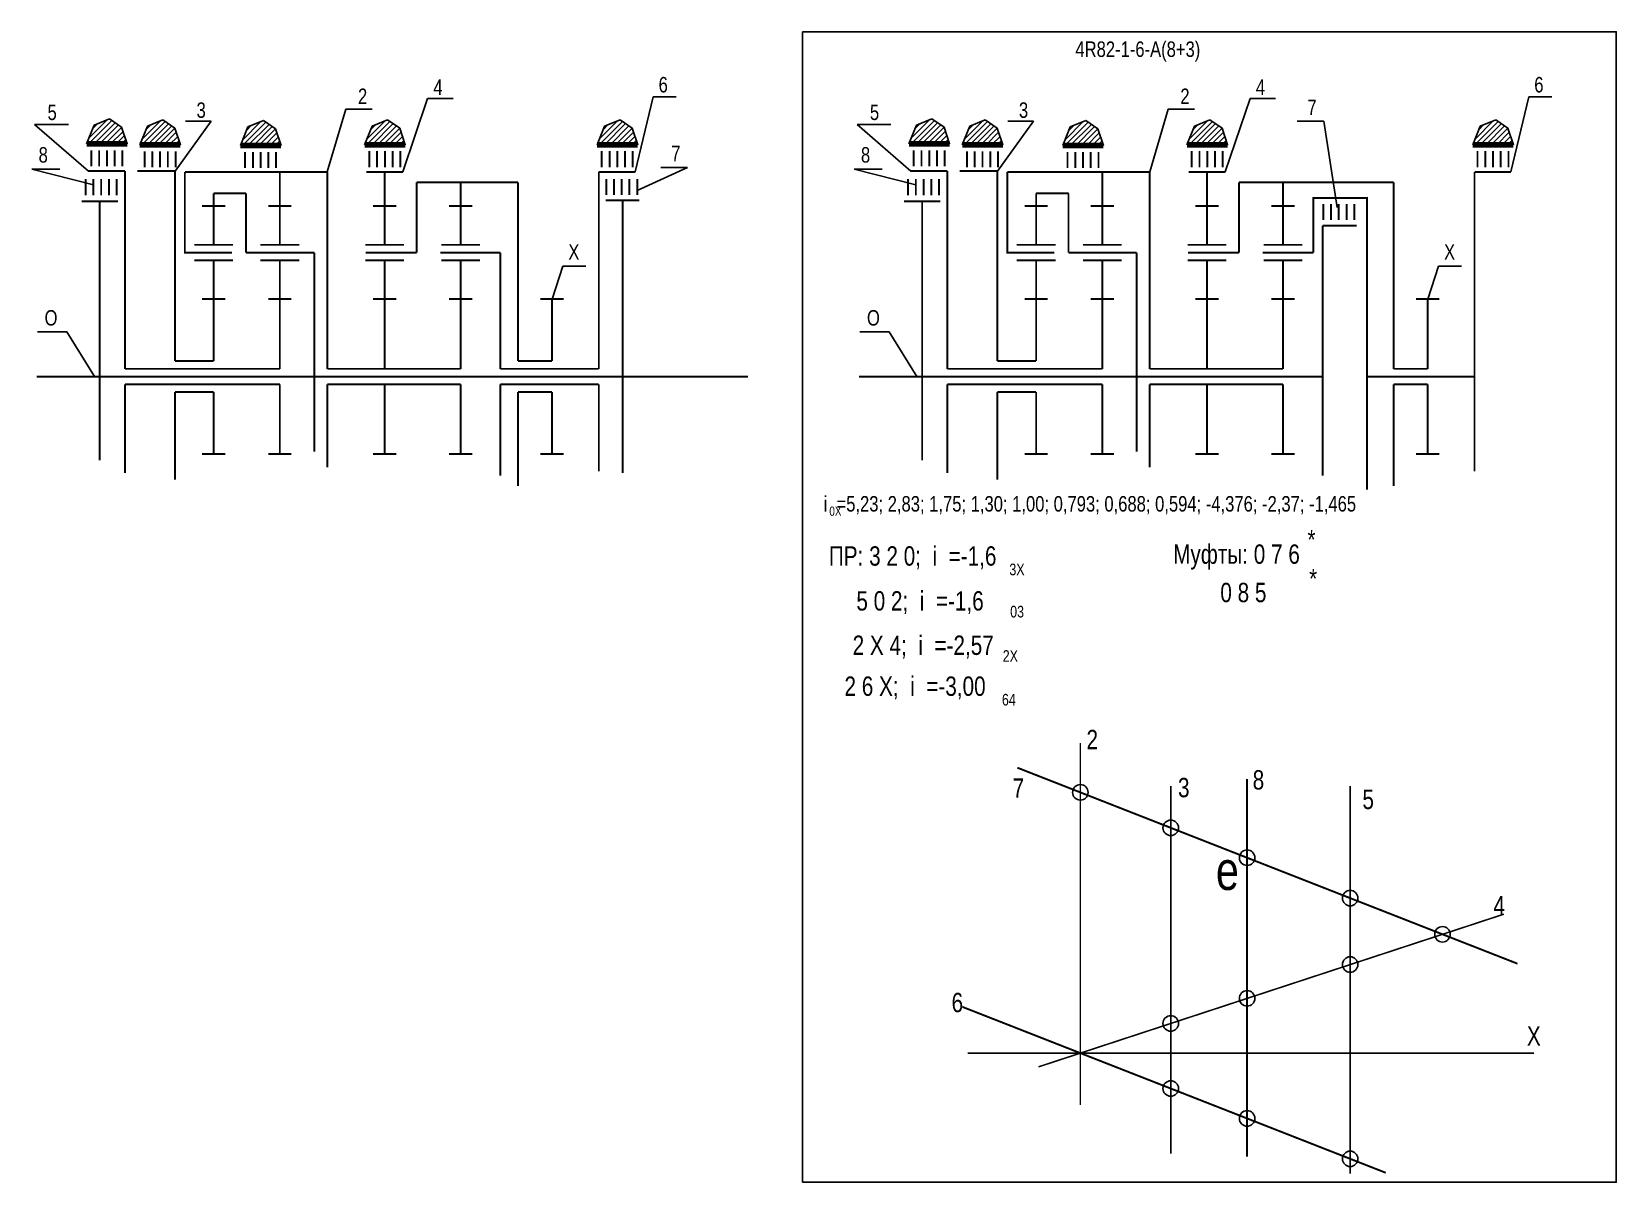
# Model space of a CAD drawing. Extents: x -551 to -142, y 153 to 450.
import ezdxf

# ---------------------------------------------------------------- set-up
doc = ezdxf.new("R2010")
doc.units = 0
doc.header["$LTSCALE"] = 15
doc.layers.get('0').update_dxf_attribs({"linetype": 'CONTINUOUS'})
doc.layers.add('DIM', color=92, linetype='CONTINUOUS')
doc.layers.add('MAIN', color=5, linetype='CONTINUOUS')
doc.styles.add('AMK', font='amk.shx', dxfattribs={"width": 0.8})

msp = doc.modelspace()

# ---------------------------------------------------------------- hatches: boundary and pattern name
at = {"layer": 'DIM'}
h = msp.add_hatch(dxfattribs=at)
h.set_pattern_fill('_USER', color=0, angle=45, style=0, pattern_type=0)
h.set_pattern_definition([(45, (-284.9078, -4.7831), (-0.7071068, 0.7071068), [])])
h.paths.add_polyline_path([(-535.2, 425.74), (-537.15, 420.92), (-526.65, 420.92), (-528.1, 425.24), (-531.22, 427.35)])
h = msp.add_hatch(dxfattribs=at)
h.set_pattern_fill('_USER', color=0, angle=45, style=0, pattern_type=0)
h.set_pattern_definition([(45, (-271.1738, -5.0282), (-0.7071068, 0.7071068), [])])
h.paths.add_polyline_path([(-521.47, 425.49), (-523.41, 420.67), (-512.92, 420.67), (-514.37, 424.99), (-517.48, 427.11)])
h = msp.add_hatch(dxfattribs=at)
h.set_pattern_fill('_USER', color=0, angle=45, style=0, pattern_type=0)
h.set_pattern_definition([(45, (-245.2287, -5.1981), (-0.7071068, 0.7071068), [])])
h.paths.add_polyline_path([(-495.52, 425.32), (-497.47, 420.5), (-486.97, 420.5), (-488.42, 424.82), (-491.54, 426.94)])
h = msp.add_hatch(dxfattribs=at)
h.set_pattern_fill('_USER', color=0, angle=45, style=0, pattern_type=0)
h.set_pattern_definition([(45, (-213.1705, -5.0172), (-0.7071068, 0.7071068), [])])
h.paths.add_polyline_path([(-463.47, 425.5), (-465.41, 420.68), (-454.91, 420.68), (-456.36, 425), (-459.48, 427.12)])
h = msp.add_hatch(dxfattribs=at)
h.set_pattern_fill('_USER', color=0, angle=45, style=0, pattern_type=0)
h.set_pattern_definition([(45, (-153.2024, -5.0172), (-0.7071068, 0.7071068), [])])
h.paths.add_polyline_path([(-403.5, 425.5), (-405.44, 420.68), (-394.95, 420.68), (-396.39, 425), (-399.51, 427.12)])
h = msp.add_hatch(dxfattribs=at)
h.set_pattern_fill('_USER', color=0, angle=45, style=0, pattern_type=0)
h.set_pattern_definition([(45, (-72.709, -4.7831), (-0.7071068, 0.7071068), [])])
h.paths.add_polyline_path([(-323, 425.74), (-324.95, 420.92), (-314.45, 420.92), (-315.9, 425.24), (-319.02, 427.35)])
h = msp.add_hatch(dxfattribs=at)
h.set_pattern_fill('_USER', color=0, angle=45, style=0, pattern_type=0)
h.set_pattern_definition([(45, (-58.975, -5.0282), (-0.7071068, 0.7071068), [])])
h.paths.add_polyline_path([(-309.27, 425.49), (-311.21, 420.67), (-300.72, 420.67), (-302.17, 424.99), (-305.28, 427.11)])
h = msp.add_hatch(dxfattribs=at)
h.set_pattern_fill('_USER', color=0, angle=45, style=0, pattern_type=0)
h.set_pattern_definition([(45, (-33.0299, -5.1981), (-0.7071068, 0.7071068), [])])
h.paths.add_polyline_path([(-283.33, 425.32), (-285.27, 420.5), (-274.77, 420.5), (-276.22, 424.82), (-279.34, 426.94)])
h = msp.add_hatch(dxfattribs=at)
h.set_pattern_fill('_USER', color=0, angle=45, style=0, pattern_type=0)
h.set_pattern_definition([(45, (-0.9717, -5.0172), (-0.7071068, 0.7071068), [])])
h.paths.add_polyline_path([(-251.27, 425.5), (-253.21, 420.68), (-242.72, 420.68), (-244.16, 425), (-247.28, 427.12)])
h = msp.add_hatch(dxfattribs=at)
h.set_pattern_fill('_USER', color=0, angle=45, style=0, pattern_type=0)
h.set_pattern_definition([(45, (72.7525, -5.0172), (-0.7071068, 0.7071068), [])])
h.paths.add_polyline_path([(-177.54, 425.5), (-179.49, 420.68), (-168.99, 420.68), (-170.44, 425), (-173.56, 427.12)])

# ---------------------------------------------------------------- linework, layer by layer
at = {"const_width": 0.4}
for points in [[(-280.72, 266.24), (-280.72, 172.82)], [(-257.4, 255.14), (-257.4, 160.27)], [(-211.1, 255.14), (-211.1, 155.11)], [(-291.52, 182.67), (-171.44, 222.08)]]:
    msp.add_lwpolyline(points, dxfattribs=at)
at = {"layer": 'DIM', "color": 0}
for p, q in [((-470.28, 429.9), (-475.03, 413.66)), ((-470.28, 429.9), (-463.43, 429.9)), ((-449.14, 432.66), (-455.53, 413.66)), ((-449.14, 432.66), (-442.57, 432.66)), ((-390.93, 433.07), (-395.56, 413.66)), ((-390.93, 433.07), (-385.02, 433.07)), ((-258.08, 429.9), (-262.83, 413.66)), ((-258.08, 429.9), (-251.23, 429.9)), ((-236.94, 432.66), (-243.33, 413.66)), ((-236.94, 432.66), (-230.37, 432.66)), ((-164.98, 433.07), (-169.61, 413.66)), ((-164.98, 433.07), (-159.07, 433.07)), ((-550.55, 425.95), (-541.82, 425.95)), ((-550.55, 425.95), (-536.68, 413.9)), ((-537.15, 420.92), (-535.2, 425.74)), ((-535.2, 425.74), (-531.22, 427.35)), ((-531.22, 427.35), (-528.1, 425.24)), ((-528.1, 425.24), (-526.65, 420.92)), ((-523.41, 420.67), (-521.47, 425.49)), ((-521.47, 425.49), (-517.48, 427.11)), ((-517.48, 427.11), (-514.37, 424.99)), ((-505.04, 426.77), (-514.33, 413.9)), ((-511.61, 426.77), (-505.04, 426.77)), ((-497.47, 420.5), (-495.52, 425.32)), ((-495.52, 425.32), (-491.54, 426.94)), ((-491.54, 426.94), (-488.42, 424.82)), ((-465.41, 420.68), (-463.47, 425.5)), ((-463.47, 425.5), (-459.48, 427.12)), ((-459.48, 427.12), (-456.36, 425)), ((-405.44, 420.68), (-403.5, 425.5)), ((-403.5, 425.5), (-399.51, 427.12)), ((-399.51, 427.12), (-396.39, 425)), ((-338.35, 425.95), (-329.62, 425.95)), ((-338.35, 425.95), (-324.48, 413.9)), ((-324.95, 420.92), (-323, 425.74)), ((-323, 425.74), (-319.02, 427.35)), ((-319.02, 427.35), (-315.9, 425.24)), ((-315.9, 425.24), (-314.45, 420.92)), ((-311.21, 420.67), (-309.27, 425.49)), ((-309.27, 425.49), (-305.28, 427.11)), ((-305.28, 427.11), (-302.17, 424.99)), ((-292.84, 426.77), (-302.13, 413.9)), ((-299.41, 426.77), (-292.84, 426.77)), ((-285.27, 420.5), (-283.33, 425.32)), ((-283.33, 425.32), (-279.34, 426.94)), ((-279.34, 426.94), (-276.22, 424.82)), ((-253.21, 420.68), (-251.27, 425.5)), ((-251.27, 425.5), (-247.28, 427.12)), ((-247.28, 427.12), (-244.16, 425)), ((-224.81, 426.79), (-217.94, 426.79)), ((-217.94, 426.79), (-214.48, 404.46)), ((-179.49, 420.68), (-177.54, 425.5)), ((-177.54, 425.5), (-173.56, 427.12)), ((-173.56, 427.12), (-170.44, 425)), ((-514.37, 424.99), (-512.92, 420.67)), ((-488.42, 424.82), (-486.97, 420.5)), ((-456.36, 425), (-454.91, 420.68)), ((-396.39, 425), (-394.95, 420.68)), ((-302.17, 424.99), (-300.72, 420.67)), ((-276.22, 424.82), (-274.77, 420.5)), ((-244.16, 425), (-242.72, 420.68)), ((-170.44, 425), (-168.99, 420.68)), ((-535.9, 420.73), (-528.98, 420.73)), ((-496.22, 420.31), (-489.3, 420.31)), ((-464.16, 420.49), (-457.24, 420.49)), ((-404.19, 420.49), (-397.28, 420.49)), ((-323.7, 420.73), (-316.78, 420.73)), ((-284.02, 420.31), (-277.1, 420.31)), ((-251.96, 420.49), (-245.05, 420.49)), ((-178.23, 420.49), (-171.32, 420.49)), ((-544.05, 414.38), (-551.31, 414.38)), ((-551.31, 414.38), (-535.38, 410.35)), ((-382.11, 414.84), (-395.07, 408.9)), ((-388.98, 414.84), (-382.11, 414.84)), ((-331.86, 414.38), (-339.11, 414.38)), ((-339.11, 414.38), (-323.18, 410.35)), ((-414.22, 389.3), (-417.04, 380.84)), ((-414.22, 389.3), (-408.31, 389.3)), ((-188.27, 389.3), (-191.08, 380.84)), ((-188.27, 389.3), (-182.36, 389.3)), ((-542.24, 372.4), (-549.84, 372.4)), ((-542.24, 372.4), (-535.1, 360.84)), ((-330.04, 372.4), (-337.64, 372.4)), ((-330.04, 372.4), (-322.91, 360.84))]:
    msp.add_line(p, q, dxfattribs=at)
for points, const_width in [([(-527.27, 413.9), (-527.27, 362.84)], 0.5), ([(-514.33, 413.9), (-524.03, 413.9)], 0.5), ([(-514.33, 413.9), (-514.33, 364.84)], 0.5), ([(-509.74, 392.84), (-511.79, 392.84), (-511.79, 413.66)], 0.5), ([(-511.79, 413.66), (-475.03, 413.66)], 0.5), ([(-475.03, 413.66), (-475.03, 362.84)], 0.5), ([(-460.24, 404.84), (-460.24, 413.66)], 0.5), ([(-404.98, 413.66), (-404.98, 362.84)], 0.5), ([(-315.07, 413.9), (-315.07, 362.84)], 0.5), ([(-302.13, 413.9), (-311.83, 413.9)], 0.5), ([(-302.13, 413.9), (-302.13, 364.84)], 0.5), ([(-297.54, 392.84), (-299.59, 392.84), (-299.59, 413.66)], 0.5), ([(-299.59, 413.66), (-262.83, 413.66)], 0.5), ([(-262.83, 413.66), (-262.83, 362.84)], 0.5), ([(-248.04, 404.84), (-248.04, 413.66)], 0.5), ([(-179.02, 413.66), (-179.02, 360.84)], 0.5), ([(-452.01, 410.96), (-452.01, 392.84)], 0.5), ([(-425.8, 410.96), (-452.01, 410.96)], 0.5), ([(-425.8, 410.96), (-425.8, 364.84)], 0.5), ([(-239.81, 410.96), (-239.81, 392.84)], 0.5), ([(-199.85, 410.96), (-239.81, 410.96)], 0.5), ([(-199.85, 410.96), (-199.85, 362.84)], 0.5), ([(-538.44, 406.11), (-529.05, 406.11)], 0.5), ([(-533.75, 406.11), (-533.75, 339.22)], 0.5), ([(-495.98, 408.15), (-504.33, 408.15)], 0.5), ([(-495.98, 392.84), (-495.98, 408.15)], 0.5), ([(-398.85, 406.3), (-398.85, 335.94)], 0.5), ([(-326.24, 406.11), (-316.86, 406.11)], 0.5), ([(-321.55, 406.11), (-321.55, 339.22)], 0.5), ([(-283.78, 408.15), (-292.13, 408.15)], 0.5), ([(-283.78, 392.84), (-283.78, 408.15)], 0.5), ([(-220.61, 392.84), (-220.61, 406.94), (-208.88, 406.94)], 0.5), ([(-208.88, 406.94), (-206.77, 406.94), (-206.77, 331.63)], 0.5), ([(-218.19, 399.83), (-218.19, 335.28)], 0.5), ([(-508.57, 392.84), (-509.74, 392.84)], 0.5), ([(-478.4, 341.46), (-478.4, 392.84)], 0.5), ([(-435.7, 392.84), (-430.39, 392.84)], 0.5), ([(-430.39, 392.84), (-430.39, 362.84)], 0.5), ([(-296.37, 392.84), (-297.54, 392.84)], 0.5), ([(-266.21, 341.46), (-266.21, 392.84)], 0.5), ([(-223.5, 392.84), (-220.61, 392.84)], 0.5), ([(-514.33, 364.84), (-504.33, 364.84)], 0.5), ([(-425.8, 364.84), (-417.04, 364.84)], 0.5), ([(-302.13, 364.84), (-292.13, 364.84)], 0.5), ([(-550.05, 360.84), (-478.4, 360.84)], 0.5), ([(-527.27, 362.84), (-487.28, 362.84)], 0.5), ([(-478.4, 360.84), (-430.39, 360.84)], 0.5), ([(-460.24, 362.84), (-475.03, 362.84)], 0.5), ([(-460.24, 362.84), (-440.62, 362.84)], 0.5), ([(-451.9, 360.84), (-445.85, 360.84)], 0.5), ([(-430.39, 362.84), (-404.98, 362.84)], 0.5), ([(-430.39, 360.84), (-366.52, 360.84)], 0.5), ([(-337.85, 360.84), (-266.21, 360.84)], 0.5), ([(-315.07, 362.84), (-275.08, 362.84)], 0.5), ([(-266.21, 360.84), (-218.19, 360.84)], 0.5), ([(-248.04, 362.84), (-262.83, 362.84)], 0.5), ([(-248.04, 362.84), (-228.43, 362.84)], 0.5), ([(-239.7, 360.84), (-233.66, 360.84)], 0.5), ([(-206.77, 360.84), (-179.02, 360.84)], 0.5), ([(-199.85, 362.84), (-191.08, 362.84)], 0.5), ([(-179.02, 360.84), (-179.02, 336.41)], 0.5), ([(-527.27, 358.84), (-487.28, 358.84)], 0.5), ([(-527.27, 358.84), (-527.27, 335.99)], 0.5), ([(-514.33, 356.84), (-504.33, 356.84)], 0.5), ([(-514.33, 356.84), (-514.33, 334.2)], 0.5), ([(-460.24, 358.84), (-475.03, 358.84)], 0.5), ([(-475.03, 358.84), (-475.03, 337.4)], 0.5), ([(-460.24, 358.84), (-440.62, 358.84)], 0.5), ([(-430.39, 358.84), (-404.98, 358.84)], 0.5), ([(-430.39, 358.84), (-430.39, 335.28)], 0.5), ([(-425.8, 356.84), (-425.8, 332.59)], 0.5), ([(-425.8, 356.84), (-417.04, 356.84)], 0.5), ([(-404.98, 358.84), (-404.98, 336.41)], 0.5), ([(-315.07, 358.84), (-275.08, 358.84)], 0.5), ([(-315.07, 358.84), (-315.07, 335.99)], 0.5), ([(-302.13, 356.84), (-292.13, 356.84)], 0.5), ([(-302.13, 356.84), (-302.13, 334.2)], 0.5), ([(-248.04, 358.84), (-262.83, 358.84)], 0.5), ([(-262.83, 358.84), (-262.83, 337.4)], 0.5), ([(-248.04, 358.84), (-228.43, 358.84)], 0.5), ([(-199.85, 358.84), (-191.08, 358.84)], 0.5), ([(-199.85, 358.84), (-199.85, 332.59)], 0.5), ([(-167.93, 209.3), (-296.99, 259.89)], 0.5), ([(-237.7, 256.94), (-237.7, 159.48)], 0.5), ([(-201.92, 155.33), (-311.16, 198.15)], 0.5), ([(-309.78, 186.22), (-163.68, 186.22)], 0.4)]:
    msp.add_lwpolyline(points, dxfattribs=dict(at, const_width=const_width))
for centre in [(-280.72, 253.51), (-257.4, 244.37), (-237.7, 236.65), (-211.1, 226.22), (-187.29, 216.88), (-211.1, 209.07), (-237.7, 200.34), (-257.4, 193.87), (-257.4, 177.08), (-237.7, 169.36), (-211.1, 158.93)]:
    msp.add_circle(centre, 2, dxfattribs=at)
at = {"layer": 'MAIN'}
for points in [[(-352.43, 152.87), (-352.43, 449.87)], [(-352.43, 449.87), (-142.43, 449.87), (-142.43, 152.87), (-352.43, 152.87)]]:
    msp.add_lwpolyline(points, dxfattribs=at)
at = {"layer": 'MAIN', "color": 0}
for points, const_width in [([(-537.15, 420.92), (-526.65, 420.92)], 1.5), ([(-523.41, 420.67), (-512.92, 420.67)], 1.5), ([(-497.47, 420.5), (-486.97, 420.5)], 1.5), ([(-465.41, 420.68), (-454.91, 420.68)], 1.5), ([(-405.44, 420.68), (-394.95, 420.68)], 1.5), ([(-324.95, 420.92), (-314.45, 420.92)], 1.5), ([(-311.21, 420.67), (-300.72, 420.67)], 1.5), ([(-285.27, 420.5), (-274.77, 420.5)], 1.5), ([(-253.21, 420.68), (-242.72, 420.68)], 1.5), ([(-179.49, 420.68), (-168.99, 420.68)], 1.5), ([(-527.91, 419.27), (-527.91, 415.07)], 0.5), ([(-514.18, 419.02), (-514.18, 414.82)], 0.5), ([(-488.24, 418.85), (-488.24, 414.65)], 0.5), ([(-456.18, 419.03), (-456.18, 414.83)], 0.5), ([(-396.21, 419.03), (-396.21, 414.83)], 0.5), ([(-315.72, 419.27), (-315.72, 415.07)], 0.5), ([(-301.98, 419.02), (-301.98, 414.82)], 0.5), ([(-276.04, 418.85), (-276.04, 414.65)], 0.5), ([(-243.98, 419.03), (-243.98, 414.83)], 0.5), ([(-170.25, 419.03), (-170.25, 414.83)], 0.5), ([(-536.68, 413.9), (-527.27, 413.9)], 0.5), ([(-487.28, 404.84), (-487.28, 413.66)], 0.5), ([(-464.94, 413.66), (-455.53, 413.66)], 0.5), ([(-404.98, 413.66), (-395.56, 413.66)], 0.5), ([(-324.48, 413.9), (-315.07, 413.9)], 0.5), ([(-275.08, 404.84), (-275.08, 413.66)], 0.5), ([(-252.75, 413.66), (-243.33, 413.66)], 0.5), ([(-179.02, 413.66), (-169.61, 413.66)], 0.5), ([(-529.38, 411.81), (-529.38, 407.61)], 0.5), ([(-440.62, 394.84), (-440.62, 410.96)], 0.5), ([(-395.07, 411.88), (-395.07, 407.69)], 0.5), ([(-317.18, 411.81), (-317.18, 407.61)], 0.5), ([(-228.43, 394.84), (-228.43, 410.96)], 0.5), ([(-504.33, 404.84), (-507.33, 404.84)], 0.5), ([(-504.33, 404.84), (-504.33, 408.15)], 0.5), ([(-504.33, 394.84), (-504.33, 404.84)], 0.5), ([(-504.33, 404.84), (-501.33, 404.84)], 0.5), ([(-487.28, 404.84), (-490.28, 404.84)], 0.5), ([(-487.28, 394.84), (-487.28, 404.84)], 0.5), ([(-487.28, 404.84), (-484.28, 404.84)], 0.5), ([(-460.24, 404.84), (-463.24, 404.84)], 0.5), ([(-460.24, 394.84), (-460.24, 404.84)], 0.5), ([(-460.24, 404.84), (-457.24, 404.84)], 0.5), ([(-440.62, 404.84), (-443.62, 404.84)], 0.5), ([(-440.62, 404.84), (-437.62, 404.84)], 0.5), ([(-403.21, 406.3), (-394.48, 406.3)], 0.5), ([(-292.13, 404.84), (-295.13, 404.84)], 0.5), ([(-292.13, 404.84), (-292.13, 408.15)], 0.5), ([(-292.13, 394.84), (-292.13, 404.84)], 0.5), ([(-292.13, 404.84), (-289.13, 404.84)], 0.5), ([(-275.08, 404.84), (-278.08, 404.84)], 0.5), ([(-275.08, 394.84), (-275.08, 404.84)], 0.5), ([(-275.08, 404.84), (-272.08, 404.84)], 0.5), ([(-248.04, 404.84), (-251.04, 404.84)], 0.5), ([(-248.04, 394.84), (-248.04, 404.84)], 0.5), ([(-248.04, 404.84), (-245.04, 404.84)], 0.5), ([(-228.43, 404.84), (-231.43, 404.84)], 0.5), ([(-228.43, 404.84), (-225.43, 404.84)], 0.5), ([(-210.04, 405.41), (-210.04, 401.22)], 0.5), ([(-218.19, 399.83), (-209.46, 399.83)], 0.5), ([(-499.66, 392.84), (-508.57, 392.84)], 0.5), ([(-478.4, 392.84), (-495.98, 392.84)], 0.5), ([(-452.01, 392.84), (-465.18, 392.84)], 0.5), ([(-435.7, 392.84), (-445.88, 392.84)], 0.5), ([(-287.47, 392.84), (-296.37, 392.84)], 0.5), ([(-266.21, 392.84), (-283.78, 392.84)], 0.5), ([(-239.81, 392.84), (-252.98, 392.84)], 0.5), ([(-223.5, 392.84), (-233.68, 392.84)], 0.5), ([(-504.33, 390.84), (-509.33, 390.84)], 0.5), ([(-504.33, 380.84), (-504.33, 390.84), (-499.33, 390.84)], 0.5), ([(-487.28, 390.84), (-492.28, 390.84)], 0.5), ([(-487.28, 380.84), (-487.28, 390.84), (-482.28, 390.84)], 0.5), ([(-460.24, 390.84), (-465.24, 390.84)], 0.5), ([(-460.24, 380.84), (-460.24, 390.84), (-455.24, 390.84)], 0.5), ([(-440.62, 390.84), (-445.62, 390.84)], 0.5), ([(-440.62, 380.84), (-440.62, 390.84), (-435.62, 390.84)], 0.5), ([(-292.13, 390.84), (-297.13, 390.84)], 0.5), ([(-292.13, 380.84), (-292.13, 390.84), (-287.13, 390.84)], 0.5), ([(-275.08, 390.84), (-280.08, 390.84)], 0.5), ([(-275.08, 380.84), (-275.08, 390.84), (-270.08, 390.84)], 0.5), ([(-248.04, 390.84), (-253.04, 390.84)], 0.5), ([(-248.04, 380.84), (-248.04, 390.84), (-243.04, 390.84)], 0.5), ([(-228.43, 390.84), (-233.43, 390.84)], 0.5), ([(-228.43, 380.84), (-228.43, 390.84), (-223.43, 390.84)], 0.5), ([(-504.33, 380.84), (-507.33, 380.84)], 0.5), ([(-504.33, 364.84), (-504.33, 380.84)], 0.5), ([(-504.33, 380.84), (-501.33, 380.84)], 0.5), ([(-487.28, 380.84), (-490.28, 380.84)], 0.5), ([(-487.28, 362.84), (-487.28, 380.84)], 0.5), ([(-487.28, 380.84), (-484.28, 380.84)], 0.5), ([(-460.24, 380.84), (-463.24, 380.84)], 0.5), ([(-460.24, 362.84), (-460.24, 380.84)], 0.5), ([(-460.24, 380.84), (-457.24, 380.84)], 0.5), ([(-440.62, 380.84), (-443.62, 380.84)], 0.5), ([(-440.62, 362.84), (-440.62, 380.84)], 0.5), ([(-440.62, 380.84), (-437.62, 380.84)], 0.5), ([(-417.04, 380.84), (-420.04, 380.84)], 0.5), ([(-417.04, 364.84), (-417.04, 380.84)], 0.5), ([(-417.04, 380.84), (-414.04, 380.84)], 0.5), ([(-292.13, 380.84), (-295.13, 380.84)], 0.5), ([(-292.13, 364.84), (-292.13, 380.84)], 0.5), ([(-292.13, 380.84), (-289.13, 380.84)], 0.5), ([(-275.08, 380.84), (-278.08, 380.84)], 0.5), ([(-275.08, 362.84), (-275.08, 380.84)], 0.5), ([(-275.08, 380.84), (-272.08, 380.84)], 0.5), ([(-248.04, 380.84), (-251.04, 380.84)], 0.5), ([(-248.04, 362.84), (-248.04, 380.84)], 0.5), ([(-248.04, 380.84), (-245.04, 380.84)], 0.5), ([(-228.43, 380.84), (-231.43, 380.84)], 0.5), ([(-228.43, 362.84), (-228.43, 380.84)], 0.5), ([(-228.43, 380.84), (-225.43, 380.84)], 0.5), ([(-191.08, 380.84), (-194.08, 380.84)], 0.5), ([(-191.08, 362.84), (-191.08, 380.84)], 0.5), ([(-191.08, 380.84), (-188.08, 380.84)], 0.5), ([(-504.33, 356.84), (-504.33, 340.84)], 0.5), ([(-487.28, 358.84), (-487.28, 340.84)], 0.5), ([(-460.24, 358.84), (-460.24, 340.84)], 0.5), ([(-440.62, 358.84), (-440.62, 340.84)], 0.5), ([(-417.04, 356.84), (-417.04, 340.84)], 0.5), ([(-292.13, 356.84), (-292.13, 340.84)], 0.5), ([(-275.08, 358.84), (-275.08, 340.84)], 0.5), ([(-248.04, 358.84), (-248.04, 340.84)], 0.5), ([(-228.43, 358.84), (-228.43, 340.84)], 0.5), ([(-191.08, 358.84), (-191.08, 340.84)], 0.5), ([(-504.33, 340.84), (-507.33, 340.84)], 0.5), ([(-504.33, 340.84), (-501.33, 340.84)], 0.5), ([(-487.28, 340.84), (-490.28, 340.84)], 0.5), ([(-487.28, 340.84), (-484.28, 340.84)], 0.5), ([(-460.24, 340.84), (-463.24, 340.84)], 0.5), ([(-460.24, 340.84), (-457.24, 340.84)], 0.5), ([(-440.62, 340.84), (-443.62, 340.84)], 0.5), ([(-440.62, 340.84), (-437.62, 340.84)], 0.5), ([(-417.04, 340.84), (-420.04, 340.84)], 0.5), ([(-417.04, 340.84), (-414.04, 340.84)], 0.5), ([(-292.13, 340.84), (-295.13, 340.84)], 0.5), ([(-292.13, 340.84), (-289.13, 340.84)], 0.5), ([(-275.08, 340.84), (-278.08, 340.84)], 0.5), ([(-275.08, 340.84), (-272.08, 340.84)], 0.5), ([(-248.04, 340.84), (-251.04, 340.84)], 0.5), ([(-248.04, 340.84), (-245.04, 340.84)], 0.5), ([(-228.43, 340.84), (-231.43, 340.84)], 0.5), ([(-228.43, 340.84), (-225.43, 340.84)], 0.5), ([(-191.08, 340.84), (-194.08, 340.84)], 0.5), ([(-191.08, 340.84), (-188.08, 340.84)], 0.5)]:
    msp.add_lwpolyline(points, dxfattribs=dict(at, const_width=const_width))
for points in [[(-535.91, 419.27, 0.5, 0.5, 0), (-535.91, 415.07, 0.5, 0.5, 0)], [(-533.91, 419.27, 0.5, 0.5, 0), (-533.91, 415.07, 0.5, 0.5, 0)], [(-531.91, 419.27, 0.5, 0.5, 0), (-531.91, 415.07, 0.5, 0.5, 0)], [(-529.91, 419.27, 0.5, 0.5, 0), (-529.91, 415.07, 0.5, 0.5, 0)], [(-522.18, 419.02, 0.5, 0.5, 0), (-522.18, 414.82, 0.5, 0.5, 0)], [(-520.18, 419.02, 0.5, 0.5, 0), (-520.18, 414.82, 0.5, 0.5, 0)], [(-518.18, 419.02, 0.5, 0.5, 0), (-518.18, 414.82, 0.5, 0.5, 0)], [(-516.18, 419.02, 0.5, 0.5, 0), (-516.18, 414.82, 0.5, 0.5, 0)], [(-496.24, 418.85, 0.5, 0.5, 0), (-496.24, 414.65, 0.5, 0.5, 0)], [(-494.24, 418.85, 0.5, 0.5, 0), (-494.24, 414.65, 0.5, 0.5, 0)], [(-492.24, 418.85, 0.5, 0.5, 0), (-492.24, 414.65, 0.5, 0.5, 0)], [(-490.24, 418.85, 0.5, 0.5, 0), (-490.24, 414.65, 0.5, 0.5, 0)], [(-464.18, 419.03, 0.5, 0.5, 0), (-464.18, 414.83, 0.5, 0.5, 0)], [(-462.18, 419.03, 0.5, 0.5, 0), (-462.18, 414.83, 0.5, 0.5, 0)], [(-460.18, 419.03, 0.5, 0.5, 0), (-460.18, 414.83, 0.5, 0.5, 0)], [(-458.18, 419.03, 0.5, 0.5, 0), (-458.18, 414.83, 0.5, 0.5, 0)], [(-404.21, 419.03, 0.5, 0.5, 0), (-404.21, 414.83, 0.5, 0.5, 0)], [(-402.21, 419.03, 0.5, 0.5, 0), (-402.21, 414.83, 0.5, 0.5, 0)], [(-400.21, 419.03, 0.5, 0.5, 0), (-400.21, 414.83, 0.5, 0.5, 0)], [(-398.21, 419.03, 0.5, 0.5, 0), (-398.21, 414.83, 0.5, 0.5, 0)], [(-323.72, 419.27, 0.5, 0.5, 0), (-323.72, 415.07, 0.5, 0.5, 0)], [(-321.72, 419.27, 0.5, 0.5, 0), (-321.72, 415.07, 0.5, 0.5, 0)], [(-319.72, 419.27, 0.5, 0.5, 0), (-319.72, 415.07, 0.5, 0.5, 0)], [(-317.72, 419.27, 0.5, 0.5, 0), (-317.72, 415.07, 0.5, 0.5, 0)], [(-309.98, 419.02, 0.5, 0.5, 0), (-309.98, 414.82, 0.5, 0.5, 0)], [(-307.98, 419.02, 0.5, 0.5, 0), (-307.98, 414.82, 0.5, 0.5, 0)], [(-305.98, 419.02, 0.5, 0.5, 0), (-305.98, 414.82, 0.5, 0.5, 0)], [(-303.98, 419.02, 0.5, 0.5, 0), (-303.98, 414.82, 0.5, 0.5, 0)], [(-284.04, 418.85, 0.5, 0.5, 0), (-284.04, 414.65, 0.5, 0.5, 0)], [(-282.04, 418.85, 0.5, 0.5, 0), (-282.04, 414.65, 0.5, 0.5, 0)], [(-280.04, 418.85, 0.5, 0.5, 0), (-280.04, 414.65, 0.5, 0.5, 0)], [(-278.04, 418.85, 0.5, 0.5, 0), (-278.04, 414.65, 0.5, 0.5, 0)], [(-251.98, 419.03, 0.5, 0.5, 0), (-251.98, 414.83, 0.5, 0.5, 0)], [(-249.98, 419.03, 0.5, 0.5, 0), (-249.98, 414.83, 0.5, 0.5, 0)], [(-247.98, 419.03, 0.5, 0.5, 0), (-247.98, 414.83, 0.5, 0.5, 0)], [(-245.98, 419.03, 0.5, 0.5, 0), (-245.98, 414.83, 0.5, 0.5, 0)], [(-178.25, 419.03, 0.5, 0.5, 0), (-178.25, 414.83, 0.5, 0.5, 0)], [(-176.25, 419.03, 0.5, 0.5, 0), (-176.25, 414.83, 0.5, 0.5, 0)], [(-174.25, 419.03, 0.5, 0.5, 0), (-174.25, 414.83, 0.5, 0.5, 0)], [(-172.25, 419.03, 0.5, 0.5, 0), (-172.25, 414.83, 0.5, 0.5, 0)], [(-537.38, 411.81, 0.5, 0.5, 0), (-537.38, 407.61, 0.5, 0.5, 0)], [(-535.38, 411.81, 0.5, 0.5, 0), (-535.38, 407.61, 0.5, 0.5, 0)], [(-533.38, 411.81, 0.5, 0.5, 0), (-533.38, 407.61, 0.5, 0.5, 0)], [(-531.38, 411.81, 0.5, 0.5, 0), (-531.38, 407.61, 0.5, 0.5, 0)], [(-403.07, 411.88, 0.5, 0.5, 0), (-403.07, 407.69, 0.5, 0.5, 0)], [(-401.07, 411.88, 0.5, 0.5, 0), (-401.07, 407.69, 0.5, 0.5, 0)], [(-399.07, 411.88, 0.5, 0.5, 0), (-399.07, 407.69, 0.5, 0.5, 0)], [(-397.07, 411.88, 0.5, 0.5, 0), (-397.07, 407.69, 0.5, 0.5, 0)], [(-325.18, 411.81, 0.5, 0.5, 0), (-325.18, 407.61, 0.5, 0.5, 0)], [(-323.18, 411.81, 0.5, 0.5, 0), (-323.18, 407.61, 0.5, 0.5, 0)], [(-321.18, 411.81, 0.5, 0.5, 0), (-321.18, 407.61, 0.5, 0.5, 0)], [(-319.18, 411.81, 0.5, 0.5, 0), (-319.18, 407.61, 0.5, 0.5, 0)], [(-218.04, 405.41, 0.5, 0.5, 0), (-218.04, 401.22, 0.5, 0.5, 0)], [(-216.04, 405.41, 0.5, 0.5, 0), (-216.04, 401.22, 0.5, 0.5, 0)], [(-214.04, 405.41, 0.5, 0.5, 0), (-214.04, 401.22, 0.5, 0.5, 0)], [(-212.04, 405.41, 0.5, 0.5, 0), (-212.04, 401.22, 0.5, 0.5, 0)], [(-499.33, 394.84, 0.5, 0.5, 0), (-509.33, 394.84, 0.5, 0.5, 0)], [(-482.28, 394.84, 0.5, 0.5, 0), (-492.28, 394.84, 0.5, 0.5, 0)], [(-455.24, 394.84, 0.5, 0.5, 0), (-465.24, 394.84, 0.5, 0.5, 0)], [(-435.62, 394.84, 0.5, 0.5, 0), (-445.62, 394.84, 0.5, 0.5, 0)], [(-287.13, 394.84, 0.5, 0.5, 0), (-297.13, 394.84, 0.5, 0.5, 0)], [(-270.08, 394.84, 0.5, 0.5, 0), (-280.08, 394.84, 0.5, 0.5, 0)], [(-243.04, 394.84, 0.5, 0.5, 0), (-253.04, 394.84, 0.5, 0.5, 0)], [(-223.43, 394.84, 0.5, 0.5, 0), (-233.43, 394.84, 0.5, 0.5, 0)]]:
    msp.add_lwpolyline(points, format="xyseb", dxfattribs=at)

# ---------------------------------------------------------------- texts
at = {"layer": 'DIM', "color": 0, "style": 'AMK', "width": 0.8}
for s, height, p in [('4R82-1-6-A(8+3)', 4, (-282, 443.35)), ('4', 4, (-447.66, 433.54)), ('6', 4, (-389.55, 434.18)), ('4', 4, (-235.46, 433.54)), ('6', 4, (-163.6, 434.18)), ('2', 4, (-467.12, 431.19)), ('2', 4, (-254.92, 431.19)), ('5', 4, (-547.22, 427.06)), ('3', 4, (-508.77, 427.62)), ('5', 4, (-335.02, 427.06)), ('3', 4, (-296.57, 427.62)), ('7', 4, (-222.13, 428.35)), ('8', 4, (-549.53, 416.07)), ('7', 4, (-386.3, 416.41)), ('8', 4, (-337.34, 416.07)), ('X', 4, (-412.84, 391.02)), ('X', 4, (-186.88, 391.02)), ('O', 4, (-547.99, 374.01)), ('O', 4, (-335.79, 374.01)), ('i  =5,23; 2,83; 1,75; 1,30; 1,00; 0,793; 0,688; 0,594; -4,376; -2,37; -1,465', 4, (-346.97, 326)), ('0X', 2.4, (-345.5, 324.9)), ('*', 5, (-222.12, 316.25)), (' ПР: 3 2 0;  i  =-1,6', 5, (-347.1, 312.04)), ('Муфты: 0 7 6', 5, (-256.78, 312.52)), ('3X', 3, (-299.04, 309.56)), ('*', 5, (-221.69, 306.18)), ('       0 8 5', 5, (-255.01, 302.61)), ('    5 0 2;  i  =-1,6', 5, (-344.46, 300.45)), ('03', 3, (-298.83, 298.67)), ('    2 X 4;  i  =-2,57', 5, (-345.43, 289)), ('2X', 3, (-300.75, 287.22)), ('     2 6 X;  i  =-3,00', 5, (-349.02, 278.43)), ('64', 3, (-300.96, 275.94)), ('2', 5, (-279.14, 264.66)), ('8', 5, (-236.26, 254.25)), ('7', 5, (-298.21, 252.12)), ('3', 5, (-255.53, 252.26)), ('5', 5, (-207.94, 249.21)), ('e', 10, (-245.75, 228.33)), ('4', 5, (-174.15, 221.76)), ('6', 5, (-313.95, 196.78)), ('X', 5, (-165.5, 188.14))]:
    msp.add_text(s, height=height, dxfattribs=at).set_placement(p)

doc.saveas('drawing.dxf')
